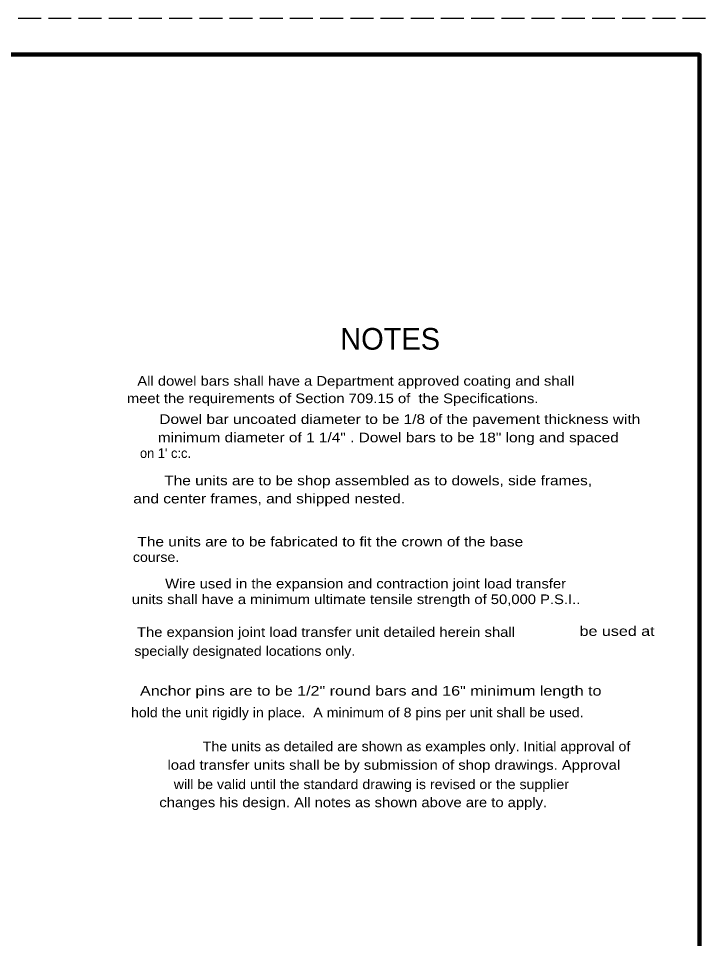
# Model space of a CAD drawing. Extents: x 36.9 to 72.2, y 19.2 to 41.2.
# Drawn here: x 62.58 to 72.09, y 28.45 to 41.18 of the extents above; entities that cross this region are included whole.
import ezdxf
from ezdxf.enums import TextEntityAlignment as Align

# ---------------------------------------------------------------- set-up
doc = ezdxf.new("R2010")
doc.units = 0
doc.header["$LTSCALE"] = 0.053
doc.header["$PDMODE"] = 32
doc.header["$PDSIZE"] = 0.0265
doc.linetypes.add('LONG_DASHED', pattern=[7.5, 6, -1.5])
doc.layers.add('1', color=7, linetype='Continuous', lineweight=40)
doc.layers.add('60', color=7, linetype='Continuous')

msp = doc.modelspace()

# ---------------------------------------------------------------- linework, layer by layer
at = {"layer": '1', "linetype": 'LONG_DASHED', "lineweight": 25}
msp.add_line((72.09225, 41.18142), (36.89225, 41.18142), dxfattribs=at)
at = {"layer": '1', "lineweight": 158}
msp.add_line((72.00892, 40.68142), (39.50892, 40.68142), dxfattribs=at)
msp.add_lwpolyline([(72.00892, 40.68142), (72.00892, 19.68142), (39.50892, 19.68142)], dxfattribs=at)
at = {"layer": '1'}
msp.add_point((72.00892, 40.68142), dxfattribs=at)

# ---------------------------------------------------------------- texts
for s, width, p in [(' Dowel bar uncoated diameter to be 1/8 of the pavement thickness with ', 1.2, (67.85988, 35.57075)), ('minimum diameter of 1 1/4" . Dowel bars to be 18" long and spaced ', 1.2, (67.73029, 35.3175)), ('The units as detailed are shown as examples only. Initial approval of', 1.1, (68.09233, 31.04392)), ('load transfer units shall be by submission of shop drawings. Approval', 1.15, (67.77767, 30.787)), ('will be valid until the standard drawing is revised or the supplier', 1.1, (67.46704, 30.5195)), ('changes his design. All notes as shown above are to apply.', 1.15, (67.21579, 30.2695))]:
    msp.add_text(s, height=0.133, dxfattribs=dict(at, width=width)).set_placement(p, align=Align.CENTER)
msp.add_text("on 1' c:c.", height=0.133, dxfattribs=at).set_placement((64.61758, 35.10083), align=Align.CENTER)
at = {"layer": '60'}
msp.add_text('NOTES', height=0.3, dxfattribs=at).set_placement((67.03567, 36.5985))
for s, width, p in [('     All dowel bars shall have a Department approved coating and shall  ', 1.15, (63.9435, 36.10017)), (' meet the requirements of Section 709.15 of  the Specifications. ', 1.15, (64.02617, 35.85858)), ('The units are to be shop assembled as to dowels, side frames, ', 1.2, (64.60092, 34.72217)), ('and center frames, and shipped nested.', 1.2, (64.17175, 34.47175)), ('     The units are to be fabricated to fit the crown of the base ', 1.2, (63.93275, 33.87617)), ('course.', 1.1, (64.16633, 33.66242)), ('Wire used in the expansion and contraction joint load transfer', 1.15, (64.61292, 33.29558)), ('units shall have a minimum ultimate tensile strength of 50,000 P.S.I.. ', 1.15, (64.15158, 33.07908)), ('     The expansion joint load transfer unit detailed herein shall', 1.15, (63.93917, 32.6255)), ('be used at ', 1.25, (70.34833, 32.63867)), ('specially designated locations only.', 1.1, (64.18742, 32.36333)), ('     Anchor pins are to be 1/2" round bars and 16" minimum length to', 1.25, (63.95633, 31.81342)), ('hold the unit rigidly in place.  A minimum of 8 pins per unit shall be used.', 1.1, (64.14017, 31.513))]:
    msp.add_text(s, height=0.133, dxfattribs=dict(at, width=width)).set_placement(p)

doc.saveas('drawing.dxf')
